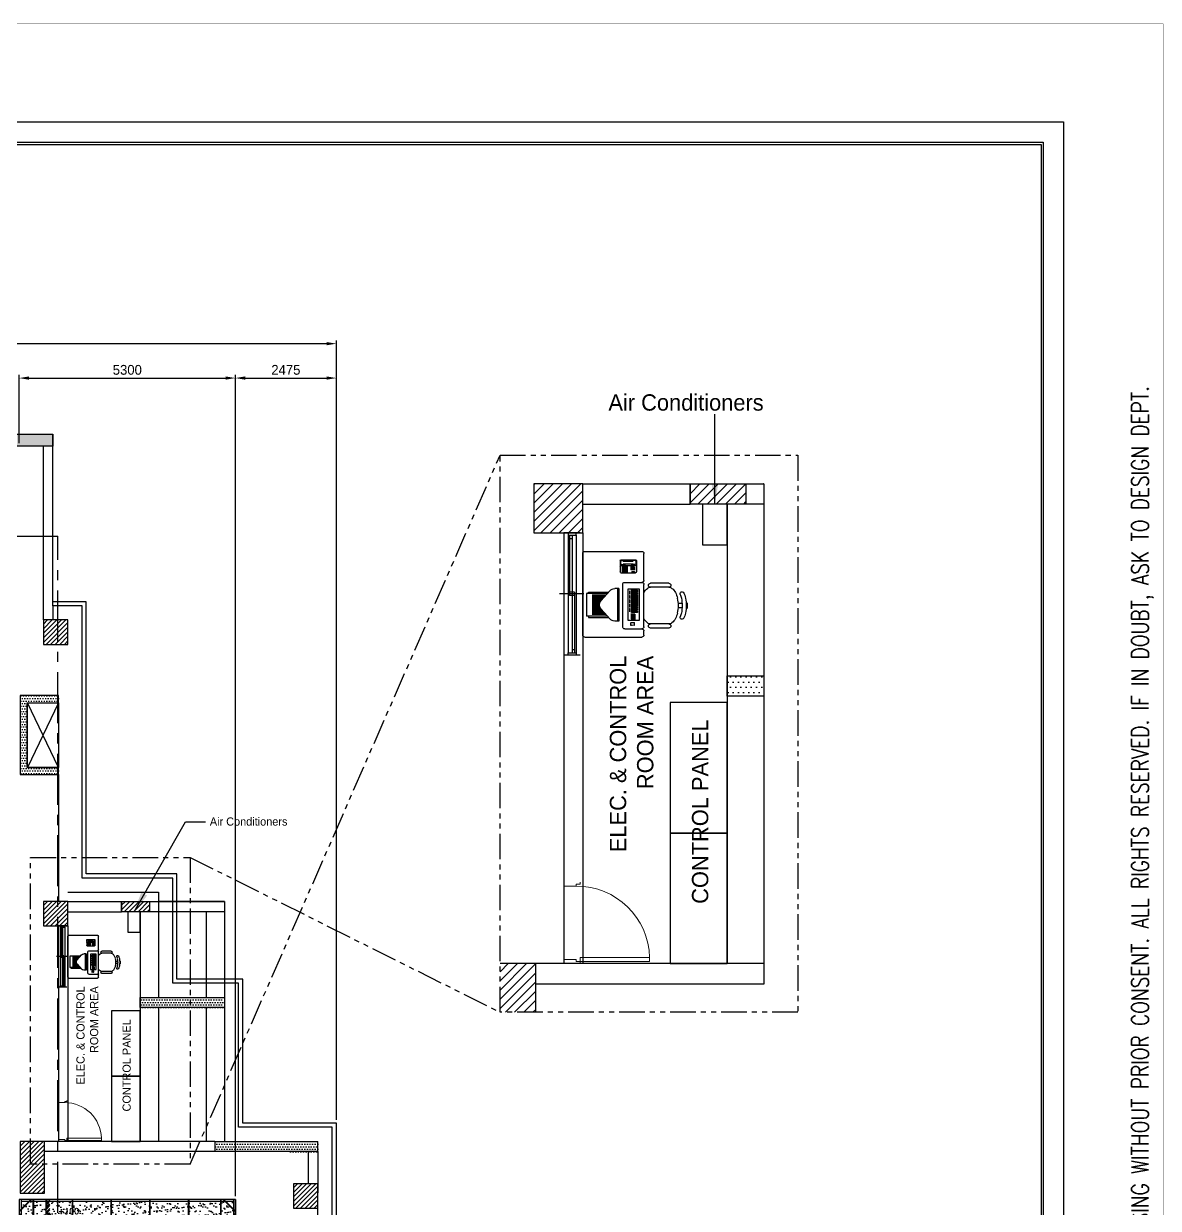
# Model space of a CAD drawing. Header units: millimetres. Extents: x -5 to 1510635, y -6 to 71285.
# Drawn here: x 400466 to 428281, y 18492 to 47525 of the extents above; entities that cross this region are included whole.
import ezdxf

# ---------------------------------------------------------------- set-up
doc = ezdxf.new("R2010")
doc.units = ezdxf.units.MM
doc.header["$LTSCALE"] = 1000
for name, pattern in [('CENTER', [2, 1.25, -0.25, 0.25, -0.25]), ('DASHEDX2', [1.5, 1, -0.5]), ('PHANTOM2', [1.25, 0.625, -0.125, 0.125, -0.125, 0.125, -0.125]), ('S-BM-1ST$0$HIDDEN', [9.525, 6.35, -3.175]), ('S-COL 1ST$0$HIDDEN', [9.525, 6.35, -3.175]), ('WLINE-1', [4.5, 3, -1.5])]:
    doc.linetypes.add(name, pattern=pattern)
for name, color, linetype in [('1', 1, 'CENTER'), ('2', 42, 'Continuous'), ('4', 4, 'DASHEDX2'), ('6', 6, 'WLINE-1'), ('MP-1', 1, 'CENTER'), ('MP-2', 42, 'Continuous'), ('MP-7', 7, 'Continuous'), ('MP-8', 8, 'Continuous'), ('S-BM-1ST$0$S-BEAM', 21, 'Continuous'), ('S-BM-1ST$0$S-BEAMS-1', 21, 'Continuous'), ('S-BM-1ST$0$S-HATCH-DROP', 11, 'Continuous'), ('S-COL 1ST$0$GRD RC WALL', 31, 'Continuous'), ('S-COL 1ST$0$S-COL-1', 31, 'Continuous'), ('S-COL 1ST$0$S-COL-HATCH', 11, 'Continuous'), ('S-COL 1ST$0$S-RCWALL', 31, 'Continuous'), ('S-COL 1ST$0$S-RCWALL-HACH', 21, 'Continuous')]:
    doc.layers.add(name, color=color, linetype=linetype)
doc.layers.add('12 PUERTAS', color=30, linetype='Continuous', lineweight=9)
doc.styles.add('ROMANS', font='ROMANS.shx')
doc.dimstyles.new('MPS2', dxfattribs={"dimscale": 100, "dimtxt": 3, "dimasz": 3, "dimexe": 1, "dimexo": 1, "dimgap": 1, "dimtad": 1, "dimzin": 12, "dimdsep": 46, "dimtxsty": 'Standard', "dimcen": 1, "dimclrd": 1, "dimclre": 1, "dimclrt": 7, "dimazin": 2, "dimtfac": 1, "dimtmove": 0, "dimatfit": 3, "dimfxl": 1, "dimarcsym": 0})

# ---------------------------------------------------------------- blocks, each defined once
blk = doc.blocks.new('windows')
at = {"layer": '6', "linetype": 'ByBlock'}
for p, q in [((54772, -13894), (54772, -13597)), ((54052, -13701), (55492, -13701)), ((54052, -13721), (54792, -13721)), ((54052, -13751), (55492, -13751)), ((54092, -13721), (54092, -13751)), ((54752, -13781), (54752, -13721)), ((54752, -13781), (55492, -13781)), ((54792, -13781), (54792, -13721)), ((55452, -13751), (55452, -13781)), ((54052, -13801), (55492, -13801))]:
    blk.add_line(p, q, dxfattribs=at)
for points in [[(54052, -13701), (54052, -13801), (54022, -13801), (54022, -13701)], [(55492, -13701), (55492, -13801), (55522, -13801), (55522, -13701)]]:
    blk.add_lwpolyline(points, close=True, dxfattribs=at)
at = {"layer": 'MP-8'}
for p, q in [((54022, -13851), (54022, -13651)), ((55522, -13851), (55522, -13651))]:
    blk.add_line(p, q, dxfattribs=at)
blk = doc.blocks.new('Puerta 1.00')
for points in [[(0, 0.05), (0.05, 0.05), (0.05, -0.1), (0.025, -0.1), (0.025, -0.15), (0, -0.15)], [(1, 0.05), (0.95, 0.05), (0.95, -0.1), (0.975, -0.1), (0.975, -0.15), (1, -0.15)]]:
    blk.add_lwpolyline(points)
blk.add_lwpolyline([(0.025, -0.15), (0.025, -1), (0.075, -1), (0.075, -0.15)], close=True)
blk.add_arc((0.051, -0.102), 0.899, 271.5105, 0.1034)
blk = doc.blocks.new('DESK')
for p, q in [((43924, -11651), (43924, -12351)), ((44949, -11626), (43949, -11626)), ((44425, -11696), (44425, -11943)), ((44440, -11696), (44425, -11696)), ((44440, -11929), (44440, -11672)), ((44440, -11672), (44718, -11672)), ((44459, -11912), (44459, -11740)), ((44469, -11903), (44469, -11740)), ((44479, -11894), (44479, -11740)), ((44489, -11885), (44489, -11740)), ((44499, -11876), (44499, -11740)), ((44509, -11867), (44509, -11740)), ((44519, -11858), (44519, -11740)), ((44529, -11849), (44529, -11740)), ((44539, -11843), (44539, -11740)), ((44549, -11838), (44549, -11740)), ((44559, -11834), (44559, -11740)), ((44569, -11832), (44569, -11740)), ((44579, -11832), (44579, -11740)), ((44589, -11833), (44589, -11740)), ((44599, -11834), (44599, -11740)), ((44609, -11838), (44609, -11740)), ((44619, -11843), (44619, -11740)), ((44629, -11849), (44629, -11740)), ((44639, -11858), (44639, -11740)), ((44649, -11867), (44649, -11740)), ((44659, -11876), (44659, -11740)), ((44669, -11885), (44669, -11740)), ((44679, -11894), (44679, -11740)), ((44689, -11903), (44689, -11740)), ((44699, -11912), (44699, -11740)), ((44718, -11929), (44718, -11672)), ((44718, -11696), (44734, -11696)), ((44734, -11696), (44734, -11943)), ((44974, -11651), (44974, -12351)), ((44526, -11852), (44407, -11959)), ((44633, -11852), (44752, -11959)), ((44380, -12070), (44380, -12018)), ((44778, -12070), (44778, -12018)), ((44026, -12095), (44026, -12275)), ((44036, -12085), (44176, -12085)), ((44037, -12100), (44037, -12129)), ((44041, -12137), (44043, -12139)), ((44043, -12122), (44043, -12246)), ((44047, -12090), (44073, -12090)), ((44073, -12090), (44047, -12090)), ((44077, -12122), (44077, -12246)), ((44080, -12137), (44077, -12139)), ((44083, -12100), (44083, -12129)), ((44096, -12095), (44096, -12275)), ((44103, -12170), (44103, -12110)), ((44103, -12110), (44180, -12110)), ((44103, -12170), (44180, -12170)), ((44180, -12170), (44180, -12110)), ((44186, -12095), (44186, -12275)), ((44304, -12141), (44304, -12351)), ((44849, -12116), (44329, -12116)), ((44380, -12051), (44778, -12051)), ((44380, -12070), (44778, -12070)), ((44387, -12181), (44766, -12181)), ((44387, -12321), (44387, -12181)), ((44766, -12181), (44766, -12321)), ((44874, -12141), (44874, -12351)), ((44036, -12285), (44176, -12285)), ((44037, -12270), (44037, -12240)), ((44041, -12233), (44043, -12231)), ((44073, -12280), (44047, -12280)), ((44047, -12280), (44073, -12280)), ((44080, -12233), (44077, -12231)), ((44083, -12270), (44083, -12240)), ((44118, -12220), (44118, -12210)), ((44118, -12220), (44128, -12220)), ((44118, -12233), (44118, -12224)), ((44118, -12233), (44128, -12233)), ((44118, -12247), (44118, -12237)), ((44118, -12247), (44128, -12247)), ((44118, -12260), (44118, -12250)), ((44118, -12260), (44128, -12260)), ((44132, -12220), (44132, -12210)), ((44132, -12220), (44141, -12220)), ((44132, -12233), (44132, -12224)), ((44132, -12233), (44141, -12233)), ((44132, -12247), (44132, -12237)), ((44132, -12247), (44141, -12247)), ((44132, -12260), (44132, -12250)), ((44132, -12260), (44141, -12260)), ((44145, -12220), (44145, -12210)), ((44145, -12220), (44155, -12220)), ((44145, -12233), (44145, -12224)), ((44145, -12233), (44155, -12233)), ((44145, -12247), (44145, -12237)), ((44145, -12247), (44155, -12247)), ((44145, -12260), (44145, -12250)), ((44145, -12260), (44155, -12260)), ((44170, -12230), (44170, -12260)), ((44170, -12230), (44180, -12230)), ((44170, -12260), (44180, -12260)), ((44180, -12230), (44180, -12260)), ((44766, -12321), (44387, -12321)), ((44401, -12227), (44401, -12217)), ((44401, -12227), (44410, -12227)), ((44401, -12240), (44401, -12231)), ((44401, -12240), (44410, -12240)), ((44401, -12254), (44401, -12244)), ((44401, -12254), (44410, -12254)), ((44401, -12267), (44401, -12257)), ((44401, -12267), (44410, -12267)), ((44401, -12280), (44401, -12271)), ((44401, -12280), (44424, -12280)), ((44412, -12199), (44412, -12195)), ((44412, -12199), (44422, -12199)), ((44414, -12227), (44414, -12217)), ((44414, -12227), (44424, -12227)), ((44414, -12240), (44414, -12231)), ((44414, -12240), (44424, -12240)), ((44414, -12254), (44414, -12244)), ((44414, -12254), (44424, -12254)), ((44414, -12267), (44414, -12257)), ((44414, -12267), (44424, -12267)), ((44426, -12199), (44426, -12195)), ((44426, -12199), (44435, -12199)), ((44427, -12227), (44427, -12217)), ((44427, -12227), (44437, -12227)), ((44427, -12240), (44427, -12231)), ((44427, -12240), (44437, -12240)), ((44427, -12254), (44427, -12244)), ((44427, -12254), (44437, -12254)), ((44427, -12267), (44427, -12257)), ((44427, -12267), (44437, -12267)), ((44427, -12280), (44427, -12271)), ((44427, -12280), (44437, -12280)), ((44439, -12199), (44439, -12195)), ((44439, -12199), (44449, -12199)), ((44441, -12227), (44441, -12217)), ((44441, -12227), (44450, -12227)), ((44441, -12240), (44441, -12231)), ((44441, -12240), (44450, -12240)), ((44441, -12254), (44441, -12244)), ((44441, -12254), (44450, -12254)), ((44441, -12267), (44441, -12257)), ((44441, -12267), (44450, -12267)), ((44441, -12280), (44441, -12271)), ((44441, -12280), (44450, -12280)), ((44454, -12227), (44454, -12217)), ((44454, -12227), (44464, -12227)), ((44454, -12240), (44454, -12231)), ((44454, -12240), (44464, -12240)), ((44454, -12254), (44454, -12244)), ((44454, -12254), (44464, -12254)), ((44454, -12267), (44454, -12257)), ((44454, -12267), (44464, -12267)), ((44454, -12280), (44454, -12271)), ((44454, -12280), (44464, -12280)), ((44466, -12199), (44466, -12195)), ((44466, -12199), (44475, -12199)), ((44467, -12227), (44467, -12217)), ((44467, -12227), (44477, -12227)), ((44467, -12240), (44467, -12231)), ((44467, -12240), (44477, -12240)), ((44467, -12254), (44467, -12244)), ((44467, -12254), (44477, -12254)), ((44467, -12267), (44467, -12257)), ((44467, -12267), (44477, -12267)), ((44467, -12280), (44467, -12271)), ((44467, -12280), (44477, -12280)), ((44479, -12199), (44479, -12195)), ((44479, -12199), (44489, -12199)), ((44481, -12227), (44481, -12217)), ((44481, -12227), (44491, -12227)), ((44481, -12240), (44481, -12231)), ((44481, -12240), (44491, -12240)), ((44481, -12254), (44481, -12244)), ((44481, -12254), (44491, -12254)), ((44481, -12267), (44481, -12257)), ((44481, -12267), (44491, -12267)), ((44481, -12280), (44481, -12271)), ((44481, -12280), (44491, -12280)), ((44492, -12199), (44492, -12195)), ((44492, -12199), (44502, -12199)), ((44494, -12227), (44494, -12217)), ((44494, -12227), (44504, -12227)), ((44494, -12240), (44494, -12231)), ((44494, -12240), (44504, -12240)), ((44494, -12254), (44494, -12244)), ((44494, -12254), (44504, -12254)), ((44494, -12267), (44494, -12257)), ((44494, -12267), (44504, -12267)), ((44494, -12280), (44494, -12271)), ((44494, -12280), (44504, -12280)), ((44508, -12227), (44508, -12217)), ((44508, -12227), (44517, -12227)), ((44508, -12240), (44508, -12231)), ((44508, -12240), (44517, -12240)), ((44508, -12254), (44508, -12244)), ((44508, -12254), (44517, -12254)), ((44508, -12267), (44508, -12257)), ((44508, -12267), (44517, -12267)), ((44508, -12280), (44508, -12271)), ((44508, -12280), (44517, -12280)), ((44519, -12199), (44519, -12195)), ((44519, -12199), (44529, -12199)), ((44521, -12227), (44521, -12217)), ((44521, -12227), (44531, -12227)), ((44521, -12240), (44521, -12231)), ((44521, -12240), (44531, -12240)), ((44521, -12254), (44521, -12244)), ((44521, -12254), (44531, -12254)), ((44521, -12267), (44521, -12257)), ((44521, -12267), (44531, -12267)), ((44521, -12280), (44521, -12271)), ((44521, -12280), (44531, -12280)), ((44533, -12199), (44533, -12195)), ((44533, -12199), (44542, -12199)), ((44534, -12227), (44534, -12217)), ((44534, -12227), (44544, -12227)), ((44534, -12240), (44534, -12231)), ((44534, -12240), (44544, -12240)), ((44534, -12254), (44534, -12244)), ((44534, -12254), (44544, -12254)), ((44534, -12267), (44534, -12257)), ((44534, -12267), (44544, -12267)), ((44534, -12280), (44534, -12271)), ((44534, -12280), (44544, -12280)), ((44546, -12199), (44546, -12195)), ((44546, -12199), (44556, -12199)), ((44548, -12227), (44548, -12217)), ((44548, -12227), (44557, -12227)), ((44548, -12240), (44548, -12231)), ((44548, -12240), (44557, -12240)), ((44548, -12254), (44548, -12244)), ((44548, -12254), (44557, -12254)), ((44548, -12267), (44548, -12257)), ((44548, -12267), (44557, -12267)), ((44548, -12280), (44548, -12271)), ((44548, -12280), (44557, -12280)), ((44561, -12227), (44561, -12217)), ((44561, -12227), (44571, -12227)), ((44561, -12240), (44561, -12231)), ((44561, -12240), (44571, -12240)), ((44561, -12254), (44561, -12244)), ((44561, -12254), (44571, -12254)), ((44561, -12267), (44561, -12257)), ((44561, -12267), (44571, -12267)), ((44561, -12280), (44561, -12271)), ((44561, -12280), (44571, -12280)), ((44573, -12199), (44573, -12195)), ((44573, -12199), (44582, -12199)), ((44574, -12227), (44574, -12217)), ((44574, -12227), (44584, -12227)), ((44574, -12240), (44574, -12231)), ((44574, -12240), (44584, -12240)), ((44574, -12254), (44574, -12244)), ((44574, -12254), (44584, -12254)), ((44574, -12267), (44574, -12257)), ((44574, -12267), (44584, -12267)), ((44574, -12280), (44574, -12271)), ((44574, -12280), (44584, -12280)), ((44586, -12199), (44586, -12195)), ((44586, -12199), (44596, -12199)), ((44588, -12227), (44588, -12217)), ((44588, -12227), (44597, -12227)), ((44588, -12240), (44588, -12231)), ((44588, -12240), (44597, -12240)), ((44588, -12254), (44588, -12244)), ((44588, -12254), (44597, -12254)), ((44588, -12267), (44588, -12257)), ((44588, -12267), (44597, -12267)), ((44588, -12280), (44588, -12271)), ((44588, -12280), (44597, -12280)), ((44599, -12199), (44599, -12195)), ((44599, -12199), (44609, -12199)), ((44601, -12227), (44601, -12217)), ((44601, -12227), (44611, -12227)), ((44601, -12240), (44601, -12231)), ((44601, -12240), (44611, -12240)), ((44601, -12254), (44601, -12244)), ((44601, -12254), (44611, -12254)), ((44601, -12267), (44601, -12257)), ((44601, -12267), (44611, -12267)), ((44601, -12280), (44601, -12271)), ((44601, -12280), (44611, -12280)), ((44615, -12227), (44615, -12217)), ((44615, -12227), (44624, -12227)), ((44615, -12240), (44615, -12231)), ((44615, -12240), (44624, -12240)), ((44615, -12254), (44615, -12244)), ((44615, -12254), (44624, -12254)), ((44615, -12267), (44615, -12257)), ((44615, -12267), (44624, -12267)), ((44615, -12280), (44615, -12271)), ((44615, -12280), (44624, -12280)), ((44626, -12199), (44626, -12195)), ((44626, -12199), (44636, -12199)), ((44628, -12227), (44628, -12217)), ((44628, -12227), (44638, -12227)), ((44628, -12240), (44628, -12231)), ((44628, -12240), (44638, -12240)), ((44628, -12254), (44628, -12244)), ((44628, -12254), (44638, -12254)), ((44628, -12267), (44628, -12257)), ((44628, -12267), (44638, -12267)), ((44628, -12280), (44628, -12271)), ((44628, -12280), (44638, -12280)), ((44639, -12199), (44639, -12195)), ((44639, -12199), (44649, -12199)), ((44641, -12227), (44641, -12217)), ((44641, -12227), (44651, -12227)), ((44641, -12240), (44641, -12231)), ((44641, -12240), (44651, -12240)), ((44641, -12254), (44641, -12244)), ((44641, -12254), (44651, -12254)), ((44641, -12267), (44641, -12257)), ((44641, -12267), (44676, -12267)), ((44641, -12280), (44641, -12271)), ((44641, -12280), (44651, -12280)), ((44653, -12199), (44653, -12195)), ((44653, -12199), (44663, -12199)), ((44655, -12227), (44655, -12217)), ((44655, -12227), (44664, -12227)), ((44655, -12240), (44655, -12231)), ((44655, -12240), (44664, -12240)), ((44655, -12254), (44655, -12244)), ((44655, -12254), (44664, -12254)), ((44655, -12280), (44655, -12271)), ((44655, -12280), (44676, -12280)), ((44668, -12227), (44668, -12217)), ((44668, -12227), (44676, -12227)), ((44668, -12240), (44668, -12231)), ((44668, -12240), (44676, -12240)), ((44668, -12254), (44668, -12244)), ((44668, -12254), (44676, -12254)), ((44695, -12226), (44695, -12216)), ((44695, -12226), (44704, -12226)), ((44695, -12239), (44695, -12230)), ((44695, -12239), (44704, -12239)), ((44695, -12253), (44695, -12243)), ((44695, -12253), (44704, -12253)), ((44695, -12266), (44695, -12256)), ((44695, -12266), (44704, -12266)), ((44708, -12226), (44708, -12216)), ((44708, -12226), (44718, -12226)), ((44708, -12239), (44708, -12230)), ((44708, -12239), (44718, -12239)), ((44708, -12253), (44708, -12243)), ((44708, -12253), (44718, -12253)), ((44708, -12266), (44708, -12256)), ((44708, -12266), (44718, -12266)), ((44721, -12226), (44721, -12216)), ((44721, -12226), (44731, -12226)), ((44721, -12239), (44721, -12230)), ((44721, -12239), (44731, -12239)), ((44721, -12253), (44721, -12243)), ((44721, -12253), (44731, -12253)), ((44721, -12266), (44721, -12256)), ((44721, -12266), (44731, -12266)), ((44735, -12226), (44735, -12216)), ((44735, -12226), (44745, -12226)), ((44735, -12239), (44735, -12230)), ((44735, -12239), (44745, -12239)), ((44735, -12253), (44735, -12243)), ((44735, -12253), (44745, -12253)), ((44735, -12266), (44735, -12256)), ((44735, -12266), (44745, -12266)), ((44748, -12226), (44748, -12216)), ((44748, -12226), (44757, -12226)), ((44748, -12239), (44748, -12230)), ((44748, -12239), (44757, -12239)), ((44748, -12253), (44748, -12243)), ((44748, -12253), (44757, -12253)), ((44748, -12266), (44748, -12256)), ((44748, -12266), (44757, -12266)), ((44799, -12211), (44797, -12223)), ((44797, -12256), (44798, -12261)), ((44828, -12261), (44798, -12261)), ((44799, -12211), (44827, -12211)), ((44827, -12211), (44829, -12223)), ((44829, -12256), (44828, -12261)), ((44279, -12376), (43949, -12376)), ((44314, -12682), (44314, -12457)), ((44849, -12376), (44329, -12376)), ((44364, -12682), (44364, -12457)), ((44814, -12682), (44814, -12457)), ((44864, -12682), (44864, -12457)), ((44949, -12376), (44899, -12376)), ((44554, -12894), (44554, -12900)), ((44559, -12905), (44619, -12905)), ((44564, -12844), (44564, -12794)), ((44614, -12844), (44614, -12794)), ((44624, -12894), (44624, -12900))]:
    blk.add_line(p, q)
for points in [[(44108, -12114), (44108, -12118), (44112, -12118)], [(44108, -12122), (44108, -12126), (44112, -12126)], [(44108, -12122), (44108, -12126), (44112, -12126)], [(44108, -12130), (44108, -12134), (44112, -12134)], [(44108, -12130), (44108, -12134), (44112, -12134)], [(44108, -12138), (44108, -12142), (44112, -12142)], [(44108, -12138), (44108, -12142), (44112, -12142)], [(44108, -12146), (44108, -12150), (44112, -12150)], [(44108, -12146), (44108, -12150), (44112, -12150)], [(44108, -12154), (44108, -12158), (44112, -12158)], [(44108, -12154), (44108, -12158), (44112, -12158)], [(44108, -12162), (44108, -12166), (44112, -12166)], [(44115, -12114), (44115, -12118), (44137, -12118)], [(44115, -12122), (44115, -12126), (44137, -12126)], [(44115, -12122), (44115, -12126), (44137, -12126)], [(44115, -12130), (44115, -12134), (44137, -12134)], [(44115, -12130), (44115, -12134), (44137, -12134)], [(44115, -12138), (44115, -12142), (44137, -12142)], [(44115, -12138), (44115, -12142), (44137, -12142)], [(44115, -12146), (44115, -12150), (44137, -12150)], [(44115, -12146), (44115, -12150), (44137, -12150)], [(44115, -12154), (44115, -12158), (44137, -12158)], [(44115, -12154), (44115, -12158), (44137, -12158)], [(44115, -12162), (44115, -12166), (44137, -12166)], [(44145, -12114), (44145, -12118), (44149, -12118)], [(44145, -12122), (44145, -12126), (44149, -12126)], [(44145, -12122), (44145, -12126), (44149, -12126)], [(44145, -12130), (44145, -12134), (44149, -12134)], [(44145, -12130), (44145, -12134), (44149, -12134)], [(44145, -12138), (44145, -12142), (44149, -12142)], [(44145, -12138), (44145, -12142), (44149, -12142)], [(44145, -12146), (44145, -12150), (44149, -12150)], [(44145, -12146), (44145, -12150), (44149, -12150)], [(44145, -12154), (44145, -12158), (44149, -12158)], [(44145, -12154), (44145, -12158), (44149, -12158)], [(44145, -12162), (44145, -12166), (44149, -12166)], [(44151, -12114), (44151, -12118), (44173, -12118)], [(44151, -12122), (44151, -12126), (44173, -12126)], [(44151, -12122), (44151, -12126), (44173, -12126)], [(44151, -12130), (44151, -12134), (44173, -12134)], [(44151, -12130), (44151, -12134), (44173, -12134)], [(44151, -12138), (44151, -12142), (44173, -12142)], [(44151, -12138), (44151, -12142), (44173, -12142)], [(44151, -12146), (44151, -12150), (44173, -12150)], [(44151, -12146), (44151, -12150), (44173, -12150)], [(44151, -12154), (44151, -12158), (44173, -12158)], [(44151, -12154), (44151, -12158), (44173, -12158)], [(44151, -12162), (44151, -12166), (44173, -12166)]]:
    blk.add_lwpolyline(points)
at = {"flags": 128}
for points in [[(44420, -12287), (44401, -12287), (44401, -12296), (44420, -12296)], [(44448, -12287), (44429, -12287), (44429, -12296), (44448, -12296)], [(44475, -12287), (44456, -12287), (44456, -12296), (44475, -12296)], [(44593, -12287), (44482, -12287), (44482, -12296), (44593, -12296)], [(44619, -12287), (44600, -12287), (44600, -12296), (44619, -12296)], [(44646, -12287), (44627, -12287), (44627, -12296), (44646, -12296)], [(44674, -12287), (44655, -12287), (44655, -12296), (44674, -12296)]]:
    blk.add_lwpolyline(points, close=True, dxfattribs=at)
for centre, radius, start, end in [((43949, -11651), 25, 90, 180), ((44949, -11651), 25, 0, 90), ((44579, -11912), 80, 48.202, 131.7991), ((44460, -12018), 80, 131.8018, 180), ((44698, -12018), 80, 0, 48.2009), ((44036, -12095), 10, 90, 180), ((44038, -12133), 12, 180, 270), ((44047, -12100), 10, 90, 180), ((44047, -12129), 10, 180, 226.868), ((44073, -12100), 10, 0, 90), ((44073, -12129), 10, 313.132, 0), ((44084, -12133), 12, 270, 0), ((44106, -12095), 10, 90, 180), ((44176, -12095), 10, 0, 90), ((44329, -12141), 25, 90, 180), ((44849, -12141), 25, 0, 90), ((44038, -12237), 12, 90, 180), ((44036, -12275), 10, 180, 270), ((44047, -12240), 10, 133.132, 180), ((44047, -12270), 10, 180, 270), ((44073, -12270), 10, 270, 0), ((44073, -12240), 10, 0, 46.868), ((44084, -12237), 12, 0, 90), ((44106, -12275), 10, 180, 270), ((44176, -12275), 10, 270, 0), ((44875, -12239), 80, 168.4782, 192.3893), ((44751, -12239), 80, 347.6107, 11.5218), ((43949, -12351), 25, 180, 270), ((44279, -12351), 25, 270, 0), ((44329, -12351), 25, 180, 270), ((44339, -12457), 25, 0, 180), ((44423, -12457), 59.7, 140.3607, 180), ((44502, -12522), 162, 116.5651, 140.3607), ((44554, -12627), 279, 115.6743, 116.5651), ((44623, -12627), 279, 63.4349, 64.3257), ((44675, -12522), 162, 39.6393, 63.4349), ((44754, -12457), 59.7, 0, 39.6393), ((44839, -12457), 25, 0, 180), ((44849, -12351), 25, 270, 0), ((44899, -12351), 25, 180, 270), ((44949, -12351), 25, 270, 0), ((44339, -12682), 25, 180, 0), ((44423, -12682), 59.7, 180, 219.6393), ((44502, -12617), 162, 219.6393, 243.4349), ((44554, -12513), 279, 243.4349, 258.2991), ((44623, -12513), 279, 281.7009, 296.5651), ((44675, -12617), 162, 296.5651, 320.3607), ((44754, -12682), 59.7, 320.3607, 0), ((44839, -12682), 25, 180, 0), ((44443, -12843), 22.9, 68.4187, 248.4187), ((44554, -12613), 279, 243.4349, 258.2991), ((44554, -12563), 279, 248.4187, 258.2991), ((44589, -12346), 449, 258.2991, 270), ((44589, -12396), 449, 258.2991, 270), ((44589, -12446), 449, 258.2991, 270), ((44559, -12900), 5, 180, 270), ((44589, -12346), 449, 270, 281.7009), ((44589, -12396), 449, 270, 281.7009), ((44589, -12446), 449, 270, 281.7009), ((44619, -12900), 5, 270, 0), ((44623, -12563), 279, 281.7009, 291.5813), ((44623, -12613), 279, 281.7009, 296.5651), ((44734, -12843), 22.9, 291.5813, 111.5813)]:
    blk.add_arc(centre, radius, start, end)
blk = doc.blocks.new('S-COL 1ST')
at = {"layer": 'S-COL 1ST$0$S-COL-HATCH'}
h = blk.add_hatch(dxfattribs=at)
h.set_pattern_fill('ANSI31', color=256, scale=25)
h.set_pattern_definition([(45, (21199.72, 18780), (-56.1266008, 56.1266008), [])])
h.paths.add_polyline_path([(4021136, -138039), (4021736, -138039), (4021736, -137439), (4021136, -137439)])
h = blk.add_hatch(dxfattribs=at)
h.set_pattern_fill('ANSI31', color=256, scale=25)
h.set_pattern_definition([(45, (14235, 11880), (-56.1266008, 56.1266008), [])])
h.paths.add_polyline_path([(4021136, -144939), (4021736, -144939), (4021736, -144339), (4021136, -144339)])
h = blk.add_hatch(dxfattribs=at)
h.set_pattern_fill('ANSI31', color=256, scale=25)
h.paths.add_polyline_path([(4023736, -144339), (4023051, -144339), (4023051, -144589), (4023736, -144589)])
h = blk.add_hatch(dxfattribs=at)
h.set_pattern_fill('ANSI31', color=256, scale=25)
h.set_pattern_definition([(45, (13660, 5415.35), (-56.1266008, 56.1266008), [])])
h.paths.add_polyline_path([(4020561, -151489), (4021161, -151489), (4021161, -150218), (4020561, -150218)])
h = blk.add_hatch(dxfattribs=at)
h.set_pattern_fill('ANSI31', color=256, scale=25)
h.set_pattern_definition([(45, (20364.91, 4960), (-56.1266008, 56.1266008), [])])
h.paths.add_polyline_path([(4027266, -151859), (4027866, -151859), (4027866, -151259), (4027266, -151259)])
at = {"layer": 'S-COL 1ST$0$S-RCWALL-HACH'}
h = blk.add_hatch(dxfattribs=at)
h.set_pattern_fill('DOTS', color=256, scale=40)
h.set_pattern_definition([(0, (0, -2), (31.75, 63.5), [0, -63.5])])
h.paths.add_polyline_path([(4014636, -132883), (4021366, -132883), (4021366, -133183), (4014636, -133183)])
h = blk.add_hatch(dxfattribs=at)
h.set_pattern_fill('DOTS', color=256, scale=40)
h.paths.add_polyline_path([(4020736, -139469), (4021506, -139469), (4021506, -139294), (4020561, -139294), (4020561, -141229), (4021506, -141229), (4021506, -141054), (4020736, -141054)])
h = blk.add_hatch(dxfattribs=at)
h.set_pattern_fill('DOTS', color=256, scale=40)
h.set_pattern_definition([(0, (-1.51, -2305.376), (31.75, 63.5), [0, -63.5])])
h.paths.add_polyline_path([(4023510, -146690), (4025568, -146690), (4025568, -146940), (4023510, -146940)])
h = blk.add_hatch(dxfattribs=at)
h.set_pattern_fill('DOTS', color=256, scale=40)
h.set_pattern_definition([(0, (5, 0.353), (31.75, 63.5), [0, -63.5])])
h.paths.add_polyline_path([(4027866, -150218), (4025338, -150218), (4025338, -150468), (4027866, -150478)])
at = {"layer": 'S-COL 1ST$0$GRD RC WALL', "elevation": 0}
blk.add_lwpolyline([(4014636, -132883), (4021366, -132883), (4021366, -133183), (4014636, -133183)], close=True, dxfattribs=at)
at = {"layer": 'S-COL 1ST$0$S-COL-1'}
for p, q in [((4023051, -144589, 0), (4023051, -144339, 0)), ((4023051, -144339, 0), (4023051, -144589, 0)), ((4025341, -150218, 0), (4027866, -150218, 0)), ((4025341, -150218, 0), (4025341, -150468, 0)), ((4027866, -150468, 0), (4027866, -150218, 0)), ((4027866, -150468, 0), (4025341, -150468, 0))]:
    blk.add_line(p, q, dxfattribs=at)
at = {"layer": 'S-COL 1ST$0$S-COL-1', "elevation": 0}
for points in [[(4021136, -138039), (4021736, -138039), (4021736, -137439), (4021136, -137439)], [(4021136, -144939), (4021736, -144939), (4021736, -144339), (4021136, -144339)], [(4023051, -144339), (4023736, -144339), (4023736, -144589), (4023051, -144589)], [(4023506, -146690), (4025571, -146690), (4025571, -146940), (4023506, -146940)], [(4020561, -151489), (4021161, -151489), (4021161, -150218), (4020561, -150218)], [(4027266, -151859), (4027866, -151859), (4027866, -151259), (4027266, -151259)]]:
    blk.add_lwpolyline(points, close=True, dxfattribs=at)
blk.add_lwpolyline([(4021506, -139294), (4020561, -139294), (4020561, -141229), (4021506, -141229), (4021506, -141054), (4020736, -141054), (4020736, -139469), (4021506, -139469), (4021506, -139294)], dxfattribs=at)
at = {"layer": 'S-COL 1ST$0$S-RCWALL', "linetype": 'S-COL 1ST$0$HIDDEN'}
for p, q in [((4023051, -144339, 0), (4025571, -144339, 0)), ((4025571, -144339, 0), (4025571, -144589, 0)), ((4025571, -144589, 0), (4023051, -144589, 0)), ((4025341, -150218, 0), (4021161, -150218, 0)), ((4025341, -150468, 0), (4021161, -150468, 0))]:
    blk.add_line(p, q, dxfattribs=at)
blk = doc.blocks.new('*X44')
at = {"color": 0}
for p, q in [((74239, 22160), (74255, 22176)), ((74239, 22125), (74290, 22176)), ((74239, 22054), (74339, 22154)), ((74239, 22019), (74339, 22119)), ((74239, 21948), (74339, 22048)), ((74239, 21913), (74339, 22013)), ((74239, 21842), (74339, 21942)), ((74239, 21807), (74339, 21907)), ((74239, 21736), (74339, 21836)), ((74239, 21701), (74339, 21801)), ((74239, 21630), (74339, 21730)), ((74239, 21595), (74339, 21695)), ((74239, 21524), (74339, 21624)), ((74239, 21489), (74339, 21589)), ((74239, 21418), (74339, 21518)), ((74239, 21383), (74339, 21483)), ((74239, 21312), (74339, 21412)), ((74239, 21277), (74339, 21377)), ((74259, 21226), (74339, 21306)), ((74295, 21226), (74339, 21271))]:
    blk.add_line(p, q, dxfattribs=at)
blk = doc.blocks.new('12323255444')
at = {"layer": '2'}
h = blk.add_hatch(dxfattribs=at)
h.set_pattern_fill('ANSI32', color=1, scale=200, style=0)
h.set_pattern_definition([(45, (1676.436, -48954.39), (-53.03301, 53.03301), []), (45, (1711.79, -48954.39), (-53.03301, 53.03301), [])])
h.paths.add_polyline_path([(749, 5), (649, 5), (649, -620), (749, -620)])
h = blk.add_hatch(dxfattribs=at)
h.set_pattern_fill('ANSI32', color=1, scale=200, style=0)
h.set_pattern_definition([(45, (1676.436, -50539.39), (-53.03301, 53.03301), []), (45, (1711.79, -50539.39), (-53.03301, 53.03301), [])])
h.paths.add_polyline_path([(749, -1580), (649, -1580), (649, -2205), (749, -2205)])
at = {"layer": 'MP-1', "linetype": 'ByBlock'}
h = blk.add_hatch(dxfattribs=at)
h.set_pattern_fill('AR-SAND', color=256, scale=4, style=0)
h.paths.add_polyline_path([(50, -50), (50, -236), (236, -50)], flags=17)
h = blk.add_hatch(dxfattribs=at)
h.set_pattern_fill('AR-SAND', color=256, scale=4, style=0)
h.paths.add_polyline_path([(345, -50), (250, -50), (50, -250), (50, -385), (221, -556), (345, -562)])
h.paths.add_polyline_path([(50, -399), (50, -547), (206, -555)], flags=16)
h = blk.add_hatch(dxfattribs=at)
h.set_pattern_fill('AR-SAND', color=256, scale=4, style=0)
h.paths.add_polyline_path([(355, -50), (355, -563), (501, -570), (649, -570), (649, -50)])
h = blk.add_hatch(dxfattribs=at)
h.set_pattern_fill('AR-SAND', color=256, scale=4, style=0)
h.paths.add_polyline_path([(1295, -50), (649, -50), (649, -570), (1295, -570)])
h = blk.add_hatch(dxfattribs=at)
h.set_pattern_fill('AR-SAND', color=256, scale=4, style=0)
h.paths.add_polyline_path([(2245, -50), (1305, -50), (1305, -570), (2245, -570)])
h = blk.add_hatch(dxfattribs=at)
h.set_pattern_fill('AR-SAND', color=256, scale=4, style=0)
h.paths.add_polyline_path([(3195, -50), (2255, -50), (2255, -570), (3195, -570)])
h = blk.add_hatch(dxfattribs=at)
h.set_pattern_fill('AR-SAND', color=256, scale=4, style=0)
h.paths.add_polyline_path([(4145, -50), (3205, -50), (3205, -570), (4145, -570)])
h = blk.add_hatch(dxfattribs=at)
h.set_pattern_fill('AR-SAND', color=256, scale=4, style=0)
h.paths.add_polyline_path([(4945, -50), (4155, -50), (4155, -570), (4945, -570)])
h = blk.add_hatch(dxfattribs=at)
h.set_pattern_fill('AR-SAND', color=256, scale=4, style=0)
h.paths.add_polyline_path([(5250, -250), (5050, -50), (4955, -50), (4955, -570), (5065, -570), (5250, -385)])
h = blk.add_hatch(dxfattribs=at)
h.set_pattern_fill('AR-SAND', color=256, scale=4, style=0)
h.paths.add_polyline_path([(5250, -50), (5064, -50), (5250, -236)])
h = blk.add_hatch(dxfattribs=at)
h.set_pattern_fill('AR-SAND', color=256, scale=4, style=0)
h.paths.add_polyline_path([(5079, -570), (5250, -570), (5250, -399)])
h = blk.add_hatch(dxfattribs=at)
h.set_pattern_fill('AR-SAND', color=256, scale=4, style=0)
h.paths.add_polyline_path([(345, -1638), (231, -1643), (50, -1825), (50, -1960), (240, -2150), (345, -2150)])
h = blk.add_hatch(dxfattribs=at)
h.set_pattern_fill('AR-SAND', color=256, scale=4, style=0)
h.paths.add_polyline_path([(50, -1811), (217, -1644), (50, -1653)], flags=17)
h = blk.add_hatch(dxfattribs=at)
h.set_pattern_fill('AR-SAND', color=256, scale=4, style=0)
h.paths.add_polyline_path([(355, -1637), (355, -2150), (649, -2150), (649, -1630), (501, -1630)])
h = blk.add_hatch(dxfattribs=at)
h.set_pattern_fill('AR-SAND', color=256, scale=4, style=0)
h.paths.add_polyline_path([(1295, -1630), (649, -1630), (649, -2150), (1295, -2150)])
h = blk.add_hatch(dxfattribs=at)
h.set_pattern_fill('AR-SAND', color=256, scale=4, style=0)
h.paths.add_polyline_path([(2245, -1630), (1305, -1630), (1305, -2150), (2245, -2150)])
h = blk.add_hatch(dxfattribs=at)
h.set_pattern_fill('AR-SAND', color=256, scale=4, style=0)
h.paths.add_polyline_path([(3195, -1630), (2255, -1630), (2255, -2150), (3195, -2150)])
h = blk.add_hatch(dxfattribs=at)
h.set_pattern_fill('AR-SAND', color=256, scale=4, style=0)
h.paths.add_polyline_path([(4145, -1630), (3205, -1630), (3205, -2150), (4145, -2150)])
h = blk.add_hatch(dxfattribs=at)
h.set_pattern_fill('AR-SAND', color=256, scale=4, style=0)
h.paths.add_polyline_path([(4945, -1630), (4155, -1630), (4155, -2150), (4945, -2150)])
h = blk.add_hatch(dxfattribs=at)
h.set_pattern_fill('AR-SAND', color=256, scale=4, style=0)
h.paths.add_polyline_path([(5250, -1825), (5055, -1630), (4955, -1630), (4955, -2150), (5060, -2150), (5250, -1960)])
h = blk.add_hatch(dxfattribs=at)
h.set_pattern_fill('AR-SAND', color=256, scale=4, style=0)
h.paths.add_polyline_path([(5250, -1630), (5069, -1630), (5250, -1811)])
h = blk.add_hatch(dxfattribs=at)
h.set_pattern_fill('AR-SAND', color=256, scale=4, style=0)
h.paths.add_polyline_path([(50, -1974), (50, -2150), (226, -2150)])
at = {"layer": '2'}
for p, q in [((5300, 0), (0, 0)), ((0, 0), (0, -595)), ((50, 0), (50, -590)), ((649, 0), (649, -620)), ((5250, 0), (5250, -610)), ((5300, 0), (5300, -620)), ((5250, -50), (50, -50)), ((250, -610), (0, -585)), ((250, -620), (0, -595)), ((5300, -610), (250, -610)), ((5300, -620), (250, -620)), ((749, -620), (749, -1580)), ((250, -1580), (0, -1605)), ((250, -1590), (0, -1615)), ((0, -1605), (0, -2200)), ((50, -1610), (50, -2200)), ((5300, -1580), (250, -1580)), ((5300, -1590), (250, -1590)), ((649, -1580), (649, -2200)), ((5250, -1590), (5250, -2200)), ((5300, -1580), (5300, -2200)), ((0, -2200), (5300, -2200)), ((50, -2150), (5250, -2150))]:
    blk.add_line(p, q, dxfattribs=at)
at = {"layer": '4'}
for p, q in [((300, 0), (0, -300)), ((0, -286), (286, 0)), ((345, -610), (345, 0)), ((355, -610), (355, 0)), ((1305, 0), (1305, -610)), ((2255, 0), (2255, -610)), ((3205, 0), (3205, -610)), ((4155, 0), (4155, -610)), ((4945, -610), (4945, 0)), ((4955, -610), (4955, 0)), ((5000, 0), (5300, -300)), ((5300, -286), (5014, 0)), ((5300, -620), (5300, 0)), ((1295, 0), (1295, -610)), ((2245, 0), (2245, -610)), ((3195, 0), (3195, -610)), ((4145, 0), (4145, -610)), ((0, -335), (275, -610)), ((261, -610), (0, -349)), ((5300, -335), (5025, -610)), ((5039, -610), (5300, -349)), ((0, -1875), (285, -1590)), ((271, -1590), (0, -1861)), ((345, -1590), (345, -2200)), ((355, -1590), (355, -2200)), ((1295, -1590), (1295, -2200)), ((1305, -1590), (1305, -2200)), ((2245, -1590), (2245, -2200)), ((2255, -1590), (2255, -2200)), ((3195, -1590), (3195, -2200)), ((3205, -1590), (3205, -2200)), ((4145, -1590), (4145, -2200)), ((4155, -1590), (4155, -2200)), ((4945, -1590), (4945, -2200)), ((4955, -1590), (4955, -2200)), ((5300, -1875), (5016, -1591)), ((5031, -1592), (5300, -1861)), ((5300, -1580), (5300, -2200)), ((290, -2200), (0, -1910)), ((0, -1924), (276, -2200)), ((5010, -2200), (5300, -1910)), ((5300, -1924), (5024, -2200))]:
    blk.add_line(p, q, dxfattribs=at)
at = {"layer": '2', "color": 1}
blk.add_blockref('*X44', (-73490, -22796), dxfattribs=at)
at = {"style": 'ROMANS'}
for s, p in [('+100', (953, -355)), ('%%P0.00', (953, -1202)), ('Duo Way', (1875, -1202)), ('+100', (953, -1940))]:
    blk.add_text(s, height=140, dxfattribs=at).set_placement(p)
blk = doc.blocks.new('*D214')
at = {"layer": 'DEFPOINTS', "color": 0, "linetype": 'ByBlock', "transparency": 16777216}
for p in [(405656, 38840), (400356, 37168, 0), (405656, 18707)]:
    blk.add_point(p, dxfattribs=at)
at = {"layer": 'MP-8', "color": 1, "linetype": 'ByBlock', "lineweight": -2, "transparency": 16777216}
for p, q in [((400356, 37248), (400356, 38920)), ((405656, 18787), (405656, 38920)), ((400596, 38840), (405416, 38840))]:
    blk.add_line(p, q, dxfattribs=at)
at = {"layer": 'MP-8', "color": 1, "linetype": 'ByBlock', "transparency": 16777216}
for points in [[(400596, 38880), (400596, 38800), (400356, 38840)], [(405416, 38880), (405416, 38800), (405656, 38840)]]:
    blk.add_solid(points, dxfattribs=at)
at = {"layer": 'MP-8', "color": 7, "linetype": 'ByBlock', "transparency": 16777216, "insert": (403006, 39040), "char_height": 240, "attachment_point": 5}
blk.add_mtext('5300', dxfattribs=at)
blk = doc.blocks.new('*D215')
at = {"layer": 'DEFPOINTS', "color": 0, "linetype": 'ByBlock', "transparency": 16777216}
for p in [(408131, 38840), (408131, 20580), (405656, 18707)]:
    blk.add_point(p, dxfattribs=at)
at = {"layer": 'MP-8', "color": 1, "linetype": 'ByBlock', "lineweight": -2, "transparency": 16777216}
for p, q in [((405656, 18787), (405656, 38920)), ((408131, 20660), (408131, 38920)), ((405896, 38840), (407891, 38840))]:
    blk.add_line(p, q, dxfattribs=at)
at = {"layer": 'MP-8', "color": 1, "linetype": 'ByBlock', "transparency": 16777216}
for points in [[(405896, 38880), (405896, 38800), (405656, 38840)], [(407891, 38880), (407891, 38800), (408131, 38840)]]:
    blk.add_solid(points, dxfattribs=at)
at = {"layer": 'MP-8', "color": 7, "linetype": 'ByBlock', "transparency": 16777216, "insert": (406893, 39040), "char_height": 240, "attachment_point": 5}
blk.add_mtext('2475', dxfattribs=at)
blk = doc.blocks.new('*D216')
at = {"layer": 'DEFPOINTS', "color": 0, "linetype": 'ByBlock', "transparency": 16777216}
for p in [(378191, 39683), (378191, 32912, 0), (408131, 20580, 0)]:
    blk.add_point(p, dxfattribs=at)
at = {"layer": 'MP-8', "color": 1, "linetype": 'ByBlock', "lineweight": -2, "transparency": 16777216}
for p, q in [((378191, 32992), (378191, 39763)), ((407891, 39683), (378431, 39683)), ((408131, 20660), (408131, 39763))]:
    blk.add_line(p, q, dxfattribs=at)
at = {"layer": 'MP-8', "color": 1, "linetype": 'ByBlock', "transparency": 16777216}
for points in [[(378431, 39723), (378431, 39643), (378191, 39683)], [(407891, 39723), (407891, 39643), (408131, 39683)]]:
    blk.add_solid(points, dxfattribs=at)
at = {"layer": 'MP-8', "color": 7, "linetype": 'ByBlock', "transparency": 16777216, "insert": (393161, 39883), "char_height": 240, "attachment_point": 5}
blk.add_mtext('29940', dxfattribs=at)

msp = doc.modelspace()

# ---------------------------------------------------------------- hatches: boundary and pattern name
at = {"layer": 'S-COL 1ST$0$S-COL-HATCH'}
h = msp.add_hatch(dxfattribs=at)
h.set_pattern_fill('ANSI31', color=256, scale=50)
h.set_pattern_definition([(45, (-7600832.74, 348686.42), (-112.2532015, 112.2532015), [])])
h.paths.add_polyline_path([(412969.951, 35048.819), (414169.951, 35048.819), (414169.951, 36248.819), (412969.951, 36248.819)])
h = msp.add_hatch(dxfattribs=at)
h.set_pattern_fill('ANSI31', color=256, scale=50)
h.set_pattern_definition([(45, (-7629302.74, 324926.42), (-112.2532015, 112.2532015), [])])
h.paths.add_polyline_path([(418170.258, 35748.819), (418170.258, 36248.819), (416800.258, 36248.819), (416800.258, 35748.819)])
h = msp.add_hatch(dxfattribs=at)
h.set_pattern_fill('ANSI31', color=256, scale=50)
h.set_pattern_definition([(45, (-7601982.74, 335757.13), (-112.2532015, 112.2532015), [])])
h.paths.add_polyline_path([(412144.528, 23296.957), (413019.951, 23296.957), (413019.951, 24489.526), (412144.528, 24489.526)])
at = {"layer": 'S-COL 1ST$0$S-RCWALL-HACH'}
h = msp.add_hatch(dxfattribs=at)
h.set_pattern_fill('DOTS', color=256, scale=80)
h.set_pattern_definition([(0, (-7629305.75, 320315.67), (63.5, 127), [0, -127])])
h.paths.add_polyline_path([(418609.818, 31046.116), (418609.818, 31546.116), (417717.2, 31546.116), (417717.2, 31046.116)])

# ---------------------------------------------------------------- linework, layer by layer
at = {"layer": '1'}
for p in [(388177.944, 34967.724, 0), (401302.613, 16383.615, 0)]:
    msp.add_line(p, (401302.613, 34967.724, 0), dxfattribs=at)
at = {"layer": 'MP-1', "color": 6, "linetype": 'PHANTOM2'}
for p, q in [((404544.469, 19575.403, 0), (412144.528, 36947.393, 0)), ((404544.469, 27093.85, 0), (412144.528, 23296.957, 0))]:
    msp.add_line(p, q, dxfattribs=at)
at = {"layer": 'MP-1', "color": 6, "linetype": 'PHANTOM2', "elevation": 0}
for points in [[(412144.528, 36947.393), (419440.433, 36947.393), (419440.433, 23296.957), (412144.528, 23296.957)], [(400635.537, 27093.85), (404544.469, 27093.85), (404544.469, 19575.403), (400635.537, 19575.403)]]:
    msp.add_lwpolyline(points, close=True, dxfattribs=at)
at = {"layer": 'MP-2', "const_width": 10}
msp.add_lwpolyline([(428400, 0), (361200, 0), (361200, 47520), (428400, 47520)], close=True, dxfattribs=at)
at = {"layer": 'MP-7'}
for points in [[(363640, 45120), (425960, 45120), (425960, 2400), (363640, 2400)], [(425461.091, 2898.909), (364138.909, 2898.909), (364138.909, 44621.091), (425461.091, 44621.091)], [(364194.343, 44565.657), (425405.657, 44565.657), (425405.657, 2954.343), (364194.343, 2954.343)]]:
    msp.add_lwpolyline(points, close=True, dxfattribs=at)
at = {"layer": 'MP-7', "color": 3, "linetype": 'ByBlock', "elevation": 0}
for points in [[(417109.951, 34748.819), (417709.951, 34748.819), (417709.951, 35748.819), (417109.951, 35748.819)], [(403020.865, 25262.423), (403320.865, 25262.423), (403320.865, 25762.423), (403020.865, 25762.423)]]:
    msp.add_lwpolyline(points, close=True, dxfattribs=at)
at = {"layer": 'MP-7', "color": 6, "linetype": 'ByBlock', "elevation": 0}
for points in [[(416309.951, 30889.526), (416309.951, 27689.526), (417709.951, 27689.526), (417709.951, 30889.526)], [(416309.951, 27689.526), (416309.951, 24489.526), (417709.951, 24489.526), (417709.951, 27689.526)], [(402620.865, 23332.777), (402620.865, 21732.777), (403320.865, 21732.777), (403320.865, 23332.777)], [(402620.865, 21732.777), (402620.865, 20132.777), (403320.865, 20132.777), (403320.865, 21732.777)]]:
    msp.add_lwpolyline(points, close=True, dxfattribs=at)
at = {"layer": 'S-BM-1ST$0$S-BEAM', "linetype": 'S-BM-1ST$0$HIDDEN'}
for p, q in [((400950.865, 32912.423, 0), (400950.865, 37167.724, 0)), ((414169.951, 36248.819, 0), (416800.258, 36248.819, 0)), ((414169.951, 35748.819, 0), (416800.258, 35748.819, 0)), ((401180.865, 33259.423, 0), (401180.865, 32912.423, 0)), ((400555.467, 29297.423, 0), (401320.865, 29297.423, 0)), ((401320.865, 29122.423, 0), (401320.865, 26012.423, 0)), ((401550.865, 26012.423, 0), (402866.019, 26012.423, 0)), ((401550.865, 25762.423, 0), (402866.019, 25762.423, 0)), ((403320.865, 25762.423, 0), (403320.865, 20132.777, 0)), ((404935.865, 25762.423, 0), (404935.865, 23661.072, 0)), ((401320.865, 25412.423, 0), (401320.865, 20132.777, 0)), ((401550.865, 25412.423, 0), (401550.865, 20132.777, 0)), ((403770.798, 23411.072, 0), (403770.798, 20132.777, 0)), ((404935.865, 23411.072, 0), (404935.865, 20132.777, 0)), ((407450.154, 19092.423, 0), (407450.154, 19882.777, 0))]:
    msp.add_line(p, q, dxfattribs=at)
at = {"layer": 'S-BM-1ST$0$S-BEAM'}
for p, q in [((403770.798, 26237.423, 0), (403770.798, 23661.072, 0)), ((405385.798, 25912.423, 0), (405385.798, 20134.701, 0)), ((407680.463, 14132.423, 0), (407680.772, 19882.423, 0))]:
    msp.add_line(p, q, dxfattribs=at)
at = {"layer": 'S-BM-1ST$0$S-BEAM', "elevation": 0}
msp.add_lwpolyline([(400555.467, 30882.423), (401320.865, 30882.423), (401320.865, 29297.423), (400555.467, 29297.423)], close=True, dxfattribs=at)
at = {"layer": 'S-BM-1ST$0$S-BEAMS-1'}
for p, q in [((401180.865, 33259.423, 0), (401180.865, 37467.724, 0)), ((418609.818, 36248.819, 0), (418600.73, 36248.819, 0)), ((401550.865, 26237.423, 0), (403770.798, 26237.423, 0)), ((405385.798, 26012.423, 0), (403766.254, 26012.423, 0))]:
    msp.add_line(p, q, dxfattribs=at)
at = {"layer": 'S-BM-1ST$0$S-BEAMS-1', "elevation": 0}
for points in [[(379301.147, 19917.367), (379301.147, 19917.367), (379301.147, 13082.423), (408130.772, 13082.423), (408130.772, 20579.777), (405835.618, 20579.777), (405835.618, 24108.072), (404220.798, 24108.072), (404220.798, 26687.423), (402000.865, 26687.423), (402000.865, 33359.423), (401180.865, 33359.423), (401180.865, 33359.423)], [(379401.147, 19917.367), (379401.147, 19917.367), (379401.147, 13182.423), (408030.772, 13182.423), (408030.772, 20479.777), (405735.618, 20479.777), (405735.618, 24008.072), (404120.798, 24008.072), (404120.798, 26587.423), (401900.865, 26587.423), (401900.865, 33259.423), (401180.865, 33259.423), (401180.865, 33259.423)]]:
    msp.add_lwpolyline(points, dxfattribs=at)
at = {"layer": 'S-BM-1ST$0$S-HATCH-DROP'}
for p, q in [((401320.865, 29297.423, 0), (400555.467, 30882.423, 0)), ((401320.644, 30882.423, 0), (400555.467, 29297.423, 0))]:
    msp.add_line(p, q, dxfattribs=at)
at = {"layer": 'S-COL 1ST$0$S-COL-1'}
for p, q in [((416800.258, 35748.819, 0), (416800.258, 36248.819, 0)), ((416800.258, 36248.819, 0), (416800.258, 35748.819, 0))]:
    msp.add_line(p, q, dxfattribs=at)
at = {"layer": 'S-COL 1ST$0$S-COL-1', "elevation": 0}
for points in [[(412969.951, 35048.819), (414169.951, 35048.819), (414169.951, 36248.819), (412969.951, 36248.819)], [(416800.258, 36248.819), (418170.258, 36248.819), (418170.258, 35748.819), (416800.258, 35748.819)]]:
    msp.add_lwpolyline(points, close=True, dxfattribs=at)
for points in [[(418609.818, 31046.116), (417709.951, 31046.116), (417709.951, 31546.116), (418609.818, 31546.116)], [(413019.951, 23296.957), (413019.951, 24489.526), (412144.528, 24489.526)]]:
    msp.add_lwpolyline(points, dxfattribs=at)
at = {"layer": 'S-COL 1ST$0$S-RCWALL', "linetype": 'S-COL 1ST$0$HIDDEN'}
for p, q in [((416800.258, 36248.819, 0), (418609.818, 36248.819, 0)), ((418609.818, 35748.819, 0), (416800.258, 35748.819, 0)), ((418609.818, 24489.526), (413019.951, 24489.526, 0)), ((418609.818, 23989.526, 0), (413019.951, 23989.526, 0))]:
    msp.add_line(p, q, dxfattribs=at)
at = {"layer": 'S-COL 1ST$0$S-RCWALL', "linetype": 'ByBlock'}
for p, q in [((418609.818, 36248.819, 0), (418609.818, 23989.526, 0)), ((417709.951, 35748.819, 0), (417709.951, 24489.526, 0)), ((413709.951, 35048.819, 0), (413709.951, 24489.526, 0)), ((414169.951, 35048.819, 0), (414169.951, 24489.526, 0))]:
    msp.add_line(p, q, dxfattribs=at)

# ---------------------------------------------------------------- block references
msp.add_blockref('S-COL 1ST', (-3620185.48, 170351.223, 0))
at = {"linetype": 'ByBlock', "xscale": -2, "yscale": 2, "zscale": 2, "rotation": 90}
for name, p in [('windows', (386408.222, 143093.021, 0)), ('DESK', (390918.067, 122440.659, 0))]:
    msp.add_blockref(name, p, dxfattribs=at)
at = {"linetype": 'ByBlock', "xscale": -1, "rotation": 90}
for name, p in [('windows', (387670, 79434.525, 0)), ('DESK', (389924.923, 69108.343, 0))]:
    msp.add_blockref(name, p, dxfattribs=at)
at = {"layer": '12 PUERTAS'}
for p, xscale, yscale, zscale, rotation in [((413809.951, 24489.526, 0), 2000, 2000, 2000, 90.00000076498112), ((401370.865, 20132.777, 0), 1000, 1000, 1000, 90.00000076498108)]:
    msp.add_blockref('Puerta 1.00', p, dxfattribs=dict(at, xscale=xscale, yscale=yscale, zscale=zscale, rotation=rotation))
at = {"layer": 'MP-7', "linetype": 'ByBlock'}
msp.add_blockref('12323255444', (400355.865, 18707.36, 0), dxfattribs=at)

# ---------------------------------------------------------------- texts
at = {"color": 2, "linetype": 'Continuous', "attachment_point": 4}
for insert, char_height in [((414800.24, 38239.184, 0), 400), ((405028.961, 27970.585, 0), 200)]:
    msp.add_mtext('Air Conditioners', dxfattribs=dict(at, insert=insert, char_height=char_height))
at = {"color": 2, "linetype": 'Continuous', "attachment_point": 6, "rotation": 90}
for s, insert, char_height in [('ELEC. & CONTROL^JROOM AREA', (415371.632, 32035.313, 0), 400), ('CONTROL PANEL', (417050.646, 30472.715), 400), ('ELEC. & CONTROL^JROOM AREA', (402026.427, 23932.662, 0), 200), ('CONTROL PANEL', (402991.212, 23124.371, 0), 200)]:
    msp.add_mtext(s, dxfattribs=dict(at, insert=insert, char_height=char_height))
at = {"layer": 'MP-8', "style": 'ROMANS', "width": 0.8}
msp.add_text('THIS DWG IS THE PROPERTY OF MPSYSTEM SO PROHIBITED COPYING OR USING WITHOUT PRIOR CONSENT. ALL RIGHTS RESERVED. IF IN DOUBT, ASK TO DESIGN DEPT.', height=414.72, rotation=90, dxfattribs=at).set_placement((428040.322, 1418.077))

# ---------------------------------------------------------------- dimensions: what is measured, and where the dimension line sits
at = {"layer": 'MP-8', "linetype": 'ByBlock'}
for base, p1, p2, picture, middle in [((378191.023, 39682.904), (408130.772, 20579.777, 0), (378191.023, 32912.423, 0), '*D216', (393160.897, 39882.904)), ((405655.865, 38840.495), (400355.865, 37167.724, 0), (405655.865, 18707.36), '*D214', (403005.865, 39040.495)), ((408130.772, 38840.495), (405655.865, 18707.36), (408130.772, 20579.777), '*D215', (406893.318, 39040.495))]:
    dim = msp.add_linear_dim(base=base, p1=p1, p2=p2, dimstyle='MPS2', override={"dimscale": 80, "dimdec": 0}, dxfattribs=at)
    dim.commit()
    dim.dimension.update_dxf_attribs({"geometry": picture, "text_midpoint": middle})

# ---------------------------------------------------------------- leaders
at = {"layer": 'MP-7', "linetype": 'ByBlock'}
for points in [[(417409.951, 35754.824, 0), (417409.951, 37958.827, 0)], [(403170.865, 25762.423, 0), (404436.147, 27963.482, 0), (404923.436, 27963.482, 0)]]:
    msp.add_leader(points, dimstyle='MPS2', override={"dimasz": 5, "dimgap": 1, "dimtad": 0}, dxfattribs=at)

doc.saveas('drawing.dxf')
